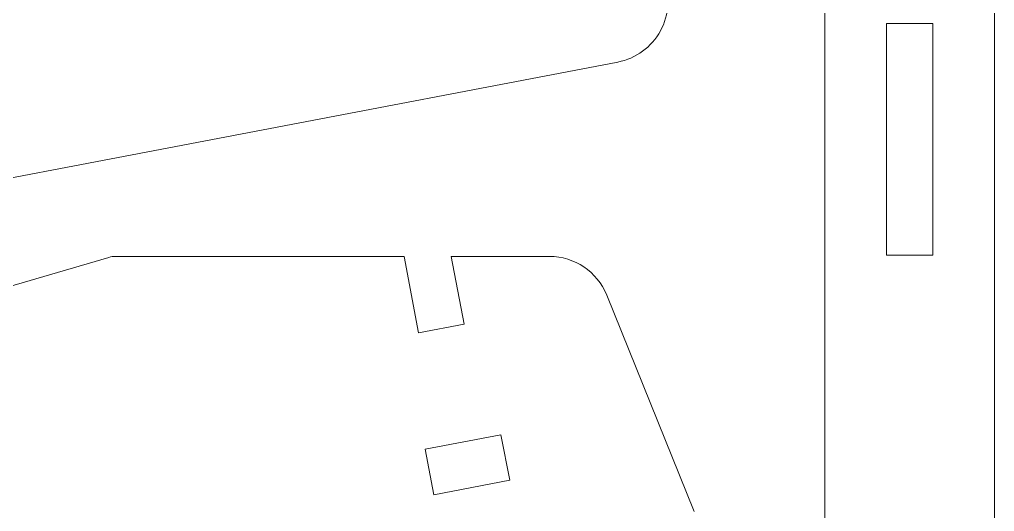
# Model space of a CAD drawing. Header units: millimetres. Extents: x -583 to 544, y -1993 to 850.
# Drawn here: x -346.9 to -220.6, y -66.9 to -3.2 of the extents above; entities that cross this region are included whole.
import ezdxf

# ---------------------------------------------------------------- set-up
doc = ezdxf.new("R2010")
doc.units = ezdxf.units.MM
doc.header["$MEASUREMENT"] = 0
doc.layers.add('layer 1', color=7, linetype='Continuous')

msp = doc.modelspace()

# ---------------------------------------------------------------- linework, layer by layer
at = {"layer": 'layer 1', "lineweight": 15}
for points in [[(-242.6002, 31.2984), (-242.6002, 31.2984), (-242.6002, -68.7016), (-242.6002, -68.7016)], [(-220.6002, -68.7016), (-220.6002, -68.7016), (-220.6002, 31.2984), (-220.6002, 31.2984)], [(-234.6002, -3.7016), (-234.6002, -3.7016), (-234.6002, -33.7016), (-234.6002, -33.7016)], [(-228.6002, -3.7016), (-228.6002, -3.7016), (-234.6002, -3.7016), (-234.6002, -3.7016)], [(-228.6002, -33.7016), (-228.6002, -33.7016), (-228.6002, -3.7016), (-228.6002, -3.7016)], [(-468.6741, -46.7403), (-468.6741, -46.7403), (-269.4161, -8.7001), (-269.4161, -8.7001)], [(-335.3732, -34.0033), (-335.3732, -34.0033), (-464.5488, -71.7623), (-464.5488, -71.7623)], [(-334.5315, -33.8828), (-334.8164, -33.8828), (-335.0998, -33.9234), (-335.3732, -34.0033)], [(-297.1094, -33.8828), (-297.1094, -33.8828), (-334.5315, -33.8828), (-334.5315, -33.8828)], [(-297.1094, -33.8828), (-297.1094, -33.8828), (-295.2229, -43.7647), (-295.2229, -43.7647)], [(-289.3293, -42.6395), (-289.3293, -42.6395), (-291.001, -33.8828), (-291.001, -33.8828)], [(-278.2715, -33.8828), (-278.2715, -33.8828), (-291.001, -33.8828), (-291.001, -33.8828)], [(-270.8554, -38.8826), (-272.0779, -35.8607), (-275.0117, -33.8828), (-278.2715, -33.8828)], [(-234.6002, -33.7016), (-234.6002, -33.7016), (-228.6002, -33.7016), (-228.6002, -33.7016)], [(-270.8554, -38.8826), (-270.8554, -38.8826), (-259.5083, -66.9311), (-259.5083, -66.9311)], [(-295.2229, -43.7647), (-295.2229, -43.7647), (-289.3293, -42.6395), (-289.3293, -42.6395)], [(-284.5519, -56.9984), (-284.5519, -56.9984), (-294.3746, -58.8736), (-294.3746, -58.8736)], [(-283.4268, -62.892), (-283.4268, -62.892), (-284.5519, -56.9984), (-284.5519, -56.9984)], [(-294.3746, -58.8736), (-294.3746, -58.8736), (-293.2494, -64.7672), (-293.2494, -64.7672)], [(-293.2494, -64.7672), (-293.2494, -64.7672), (-283.4268, -62.892), (-283.4268, -62.892)]]:
    msp.add_open_spline(points, degree=3, dxfattribs=at)
msp.add_open_spline([(-269.4161, -8.7001), (-267.0641, -8.2511), (-265.0369, -6.7721), (-263.8913, -4.6695), (-263.8913, -4.6695), (-262.7457, -2.5668), (-262.6022, -0.0616), (-263.5002, 2.1581)], degree=3, knots=[0, 0, 0, 0, 0.33333333, 0.33333333, 0.33333333, 0.33333333, 1, 1, 1, 1], dxfattribs=at)

doc.saveas('drawing.dxf')
